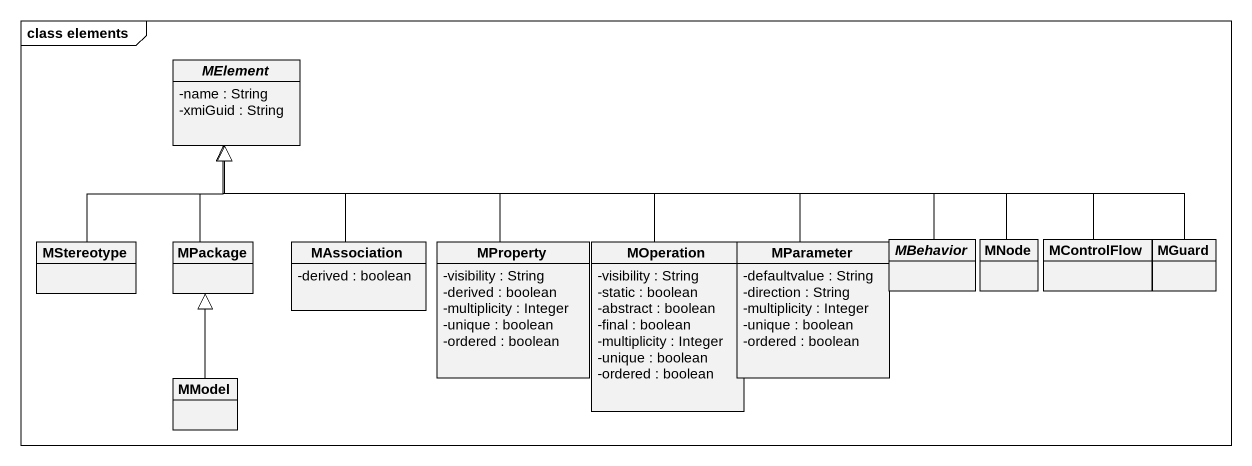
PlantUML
@startuml
mainframe class elements
hide circle
hide empty members
skinparam classAttributeIconSize 0
abstract class MElement {
  -name : String
  -xmiGuid : String
}
class MStereotype
class MPackage
class MAssociation {
  -derived : boolean
}
class MProperty {
  -visibility : String
  -derived : boolean
  -multiplicity : Integer
  -unique : boolean
  -ordered : boolean
}
class MOperation {
  -visibility : String
  -static : boolean
  -abstract : boolean
  -final : boolean
  -multiplicity : Integer
  -unique : boolean
  -ordered : boolean
}
class MParameter {
  -defaultvalue : String
  -direction : String
  -multiplicity : Integer
  -unique : boolean
  -ordered : boolean
}
abstract class MBehavior
class MNode
class MControlFlow
class MGuard
class MModel
MStereotype -up-|> MElement
MPackage -up-|> MElement
MAssociation -up-|> MElement
MProperty -up-|> MElement
MOperation -left-|> MElement
MParameter -left-|> MElement
MBehavior -left-|> MElement
MNode -left-|> MElement
MControlFlow -left-|> MElement
MGuard -left-|> MElement
MModel -up-|> MPackage
@enduml
